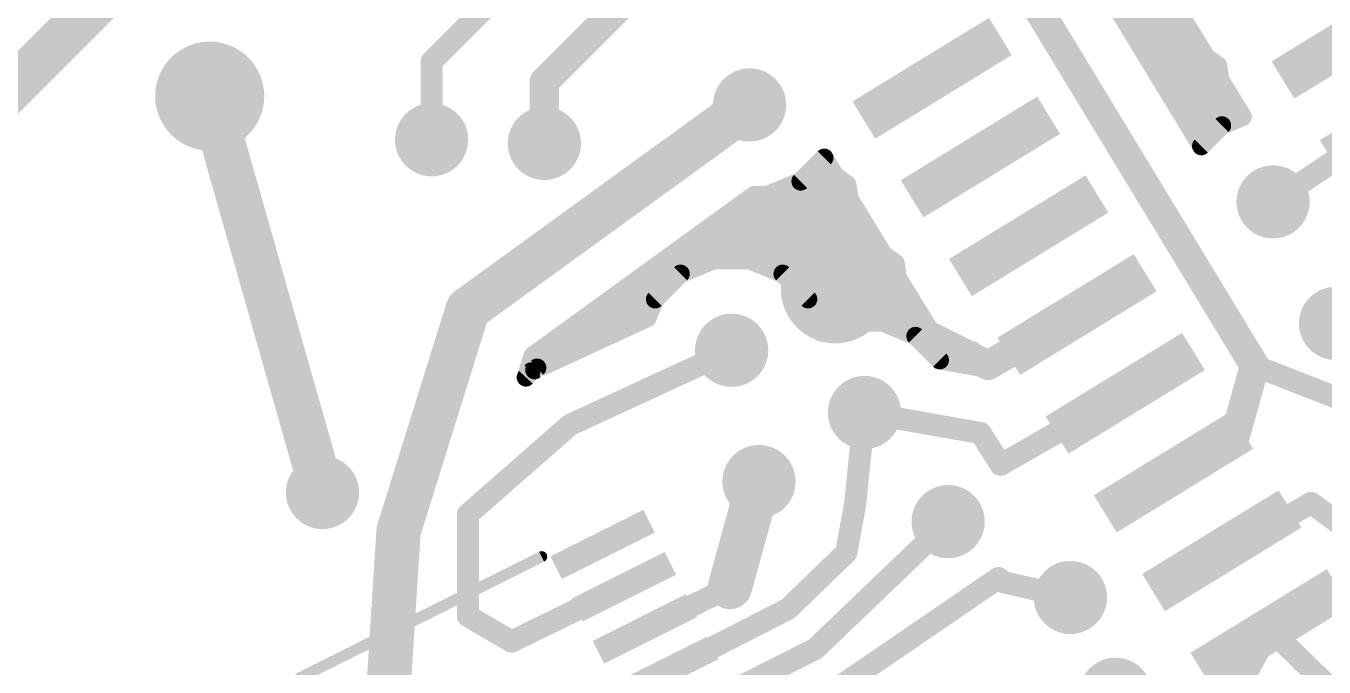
# Model space of a CAD drawing. Extents: x 0 to 110, y 0 to 76.
# Drawn here: x 36.97 to 54.82, y 28.65 to 37.47 of the extents above; entities that cross this region are included whole.
import ezdxf

# ---------------------------------------------------------------- set-up
doc = ezdxf.new("R2010")
doc.units = 0
doc.layers.get('0').update_dxf_attribs({"linetype": 'CONTINUOUS'})
for name, color, linetype in [('1', 22, 'CONTINUOUS'), ('18', 82, 'CONTINUOUS'), ('21', 253, 'CONTINUOUS')]:
    doc.layers.add(name, color=color, linetype=linetype)

# ---------------------------------------------------------------- blocks, each defined once
blk = doc.blocks.new('RECT')
blk.add_solid([(-0.5, -0.5), (0.5, -0.5), (-0.5, 0.5), (0.5, 0.5)])
blk = doc.blocks.new('ROUNDV')
at = {"const_width": 0.5}
blk.add_lwpolyline([(0, -0.25, 1), (0, 0.25, 1), (0, -0.25)], format="xyb", dxfattribs=at)

msp = doc.modelspace()

# ---------------------------------------------------------------- linework, layer by layer
at = {"layer": '1'}
for points, const_width in [([(35.8169, 35.6419), (41.475, 41.3)], 0.6096), ([(42.55, 36.975), (45.525, 39.95)], 0.3048), ([(44.1, 36.7), (46.3, 38.9)], 0.4064), ([(53.1297, 35.8133), (51.3717, 38.7102)], 0.254), ([(50.4, 38.5), (53.8638, 32.7921)], 0.4064), ([(52.7277, 37.8009), (53.1943, 37.0394)], 0.254), ([(52.0503, 37.592), (52.8557, 37.592)], 0.254), ([(52.2045, 37.338), (53.0113, 37.338)], 0.254), ([(42.55, 35.9), (42.55, 36.975)], 0.3048), ([(52.3586, 37.084), (53.167, 37.084)], 0.254), ([(53.1943, 37.0394), (53.3594, 36.9195)], 0.254), ([(52.5127, 36.83), (53.3735, 36.83)], 0.254), ([(53.3594, 36.9195), (53.3913, 36.718)], 0.254), ([(39.5, 36.5), (41.05, 31.05)], 0.6096), ([(44.1, 35.85), (44.1, 36.7)], 0.4064), ([(53.3913, 36.718), (53.6993, 36.2153)], 0.254), ([(43.0472, 33.5697), (46.9205, 36.3792)], 0.6096), ([(52.6669, 36.576), (53.4783, 36.576)], 0.254), ([(52.821, 36.322), (53.6339, 36.322)], 0.254), ([(53.4132, 36.0968), (53.1297, 35.8133)], 0.254), ([(53.6993, 36.2153), (53.4132, 36.0968)], 0.254), ([(54.1155, 35.0458), (55.8541, 36.2141)], 0.3048), ([(52.9752, 36.068), (53.3844, 36.068)], 0.254), ([(53.1293, 35.814), (53.1304, 35.814)], 0.254), ([(47.6227, 35.3282), (47.9461, 35.6515)], 0.254), ([(47.8546, 35.56), (48.0022, 35.56)], 0.254), ([(47.9461, 35.6515), (48.097, 35.4053)], 0.254), ([(48.097, 35.4053), (48.2621, 35.2854)], 0.254), ([(47.1671, 35.1394), (47.6227, 35.3282)], 0.254), ([(47.5692, 35.306), (48.2337, 35.306)], 0.254), ([(48.2621, 35.2854), (48.294, 35.0839)], 0.254), ([(43.9386, 32.9298), (46.9849, 35.1394)], 0.254), ([(46.8643, 35.052), (48.3135, 35.052)], 0.254), ([(46.9849, 35.1394), (47.1671, 35.1394)], 0.254), ([(48.294, 35.0839), (48.7606, 34.3224)], 0.254), ([(46.5142, 34.798), (48.4691, 34.798)], 0.254), ([(46.164, 34.544), (48.6248, 34.544)], 0.254), ([(48.7606, 34.3224), (48.9256, 34.2025)], 0.254), ([(45.8138, 34.29), (48.8052, 34.29)], 0.254), ([(46.4271, 34.2451), (45.9714, 34.0564)], 0.254), ([(46.9203, 34.2451), (46.4271, 34.2451)], 0.254), ([(47.376, 34.0564), (46.9203, 34.2451)], 0.254), ([(48.9256, 34.2025), (48.9575, 34.001)], 0.254), ([(45.4637, 34.036), (45.951, 34.036)], 0.254), ([(45.9714, 34.0564), (45.6226, 33.7076)], 0.254), ([(47.7247, 33.7076), (47.376, 34.0564)], 0.254), ([(47.3963, 34.036), (48.952, 34.036)], 0.254), ([(48.9575, 34.001), (49.4242, 33.2396)], 0.254), ([(45.1135, 33.782), (45.697, 33.782)], 0.254), ([(47.6503, 33.782), (49.0918, 33.782)], 0.254), ([(50.2, 32.8), (48.1, 33.85)], 0.4064), ([(42.0953, 30.5158), (43.0472, 33.5697)], 0.6096), ([(45.6226, 33.7076), (45.5159, 33.45)], 0.254), ([(47.9135, 33.2519), (47.7247, 33.7076)], 0.254), ([(45.5159, 33.45), (44.1228, 32.8069)], 0.254), ([(44.7633, 33.528), (45.5482, 33.528)], 0.254), ([(47.7991, 33.528), (49.2474, 33.528)], 0.254), ([(51.4204, 33.4971), (50.2, 32.8)], 0.4064), ([(44.4131, 33.274), (45.1347, 33.274)], 0.254), ([(47.9043, 33.274), (47.9738, 33.274)], 0.254), ([(48.2534, 33.3898), (47.9135, 33.249)], 0.254), ([(47.9135, 33.249), (47.9135, 33.2519)], 0.254), ([(48.7466, 33.3898), (48.2534, 33.3898)], 0.254), ([(49.2023, 33.2011), (48.7466, 33.3898)], 0.254), ([(49.0262, 33.274), (49.4031, 33.274)], 0.254), ([(49.4242, 33.2396), (49.6612, 33.0673)], 0.254), ([(49.534, 32.8693), (49.2023, 33.2011)], 0.254), ([(49.6612, 33.0673), (49.9462, 32.9989)], 0.254), ([(43.8462, 32.6335), (43.9386, 32.9298)], 0.254), ([(44.063, 33.02), (44.5845, 33.02)], 0.254), ([(44.4529, 31.9801), (46.6737, 33.0053)], 0.3048), ([(49.3833, 33.02), (49.8584, 33.02)], 0.254), ([(49.9462, 32.9989), (49.9849, 33.0051)], 0.254), ([(49.9849, 33.0051), (50.1285, 32.7707)], 0.254), ([(43.9197, 32.7131), (43.8462, 32.6335)], 0.254), ([(43.8875, 32.766), (44.0025, 32.766)], 0.254), ([(43.9635, 32.7333), (43.9197, 32.7131)], 0.254), ([(43.9998, 32.7651), (43.9635, 32.7333)], 0.254), ([(44.1228, 32.8069), (43.9998, 32.7651)], 0.254), ([(50.099, 32.769), (49.534, 32.8693)], 0.254), ([(50.1199, 32.7726), (50.099, 32.769)], 0.254), ([(50.1285, 32.7707), (50.1199, 32.7726)], 0.254), ([(53.8638, 32.7921), (53.6, 31.85)], 0.4064), ([(55.575, 32.125), (53.8638, 32.7921)], 0.3048), ([(52.084, 32.4142), (50.372, 31.431)], 0.3048), ([(48.5, 32.15), (48.3701, 30.8811)], 0.3048), ([(50.0968, 31.8665), (48.5, 32.15)], 0.3048), ([(44.4529, 31.9801), (43.05, 30.75)], 0.3048), ([(50.372, 31.431), (50.0968, 31.8665)], 0.3048), ([(53.6, 31.85), (52.7475, 31.3314)], 0.3048), ([(47.05, 31.2), (46.65, 29.75)], 0.6096), ([(54.6397, 30.9062), (53.6981, 30.3593)], 0.3048), ([(56.8777, 29.2611), (54.6397, 30.9062)], 0.3048), ([(43.05, 30.75), (43.05, 29.35)], 0.3048), ([(48.25, 30.225), (48.3701, 30.8811)], 0.3048), ([(41.947, 28.1856), (42.0953, 30.5158)], 0.6096), ([(47.825, 28.9), (49.65, 30.65)], 0.3048), ([(53.6981, 30.3593), (53.4111, 30.2485)], 0.4064), ([(47.45, 29.45), (48.25, 30.225)], 0.3048), ([(48.1019, 28.3405), (50.3418, 29.8739)], 0.3048), ([(50.3418, 29.8739), (50.4214, 29.8142)], 0.3048), ([(43.65, 29), (45.1919, 29.7544)], 0.3048), ([(46.65, 29.75), (45.4829, 29.1732)], 0.3048), ([(50.4214, 29.8142), (51.3308, 29.6066)], 0.3048), ([(43.05, 29.35), (43.65, 29)], 0.3048), ([(45.774, 28.592), (47.45, 29.45)], 0.3048), ([(54.0747, 29.1657), (53.5, 28.1)], 0.3048), ([(55.965, 27.321), (54.0747, 29.1657)], 0.3048), ([(46.065, 28.0108), (47.825, 28.9)], 0.3048)]:
    msp.add_lwpolyline(points, dxfattribs=dict(at, const_width=const_width))
for points, const_width in [([(52.0503, 37.6555, 1), (52.0503, 37.5285)], 0.127), ([(52.8557, 37.5285, 1), (52.8557, 37.6555)], 0.127), ([(52.2045, 37.4015, 1), (52.2045, 37.2745)], 0.127), ([(53.0113, 37.2745, 1), (53.0113, 37.4015)], 0.127), ([(42.6262, 36.975, 1), (42.4738, 36.975)], 0.1524), ([(52.3586, 37.1475, 1), (52.3586, 37.0205)], 0.127), ([(53.2316, 37.0908, 1), (53.157, 36.9881)], 0.127), ([(53.1402, 37.0063, 1), (53.2484, 37.0726)], 0.127), ([(53.167, 37.0205, 1), (53.167, 37.1475)], 0.127), ([(42.4961, 37.0289, 1), (42.6039, 36.9211)], 0.1524), ([(52.5127, 36.8935, 1), (52.5127, 36.7665)], 0.127), ([(53.4221, 36.9295, 1), (53.2966, 36.9096)], 0.127), ([(53.322, 36.8681, 1), (53.3967, 36.9709)], 0.127), ([(53.3735, 36.7665, 1), (53.3735, 36.8935)], 0.127), ([(39.6466, 36.5417, 1), (39.3534, 36.4583)], 0.3048), ([(44.2016, 36.7, 1), (43.9984, 36.7)], 0.2032), ([(44.0282, 36.7718, 1), (44.1718, 36.6282)], 0.2032), ([(53.4454, 36.7512, 1), (53.3371, 36.6848)], 0.127), ([(53.3286, 36.7081, 1), (53.454, 36.7279)], 0.127), ([(47.0099, 36.2559, 1), (46.831, 36.5026)], 0.3048), ([(52.6669, 36.6395, 1), (52.6669, 36.5125)], 0.127), ([(53.4783, 36.5125, 1), (53.4783, 36.6395)], 0.127), ([(52.821, 36.3855, 1), (52.821, 36.2585)], 0.127), ([(53.6339, 36.2585, 1), (53.6339, 36.3855)], 0.127), ([(53.4581, 36.0519, 1), (53.3683, 36.1417)], 0.127), ([(53.6452, 36.1822, 1), (53.7534, 36.2485)], 0.127), ([(53.7236, 36.1567, 1), (53.675, 36.274)], 0.127), ([(52.9752, 36.1315, 1), (52.9752, 36.0045)], 0.127), ([(53.3889, 36.1555, 1), (53.4375, 36.0382)], 0.127), ([(53.3844, 36.0045, 1), (53.3844, 36.1315)], 0.127), ([(42.4738, 35.9, 1), (42.6262, 35.9)], 0.1524), ([(43.9984, 35.85, 1), (44.2016, 35.85)], 0.2032), ([(53.1293, 35.8775, 1), (53.1293, 35.7505)], 0.127), ([(53.0848, 35.8582, 1), (53.1746, 35.7684)], 0.127), ([(53.0754, 35.7804, 1), (53.184, 35.8463)], 0.127), ([(53.1304, 35.7505, 1), (53.1304, 35.8775)], 0.127), ([(47.8546, 35.6235, 1), (47.8546, 35.4965)], 0.127), ([(48.0003, 35.6847, 1), (47.892, 35.6184)], 0.127), ([(47.991, 35.6066, 1), (47.9012, 35.6964)], 0.127), ([(48.0022, 35.4965, 1), (48.0022, 35.6235)], 0.127), ([(48.1343, 35.4567, 1), (48.0597, 35.3539)], 0.127), ([(47.5692, 35.3695, 1), (47.5692, 35.2425)], 0.127), ([(47.5778, 35.3731, 1), (47.6676, 35.2833)], 0.127), ([(47.647, 35.2695, 1), (47.5984, 35.3868)], 0.127), ([(48.0429, 35.3721, 1), (48.1511, 35.4385)], 0.127), ([(48.3248, 35.2953, 1), (48.1993, 35.2754)], 0.127), ([(48.2247, 35.234, 1), (48.2994, 35.3368)], 0.127), ([(48.2337, 35.2425, 1), (48.2337, 35.3695)], 0.127), ([(46.8643, 35.1155, 1), (46.8643, 34.9885)], 0.127), ([(46.9849, 35.2029, 1), (46.9849, 35.0759)], 0.127), ([(47.0221, 35.088, 1), (46.9476, 35.1908)], 0.127), ([(47.1428, 35.1981, 1), (47.1914, 35.0808)], 0.127), ([(47.1671, 35.0759, 1), (47.1671, 35.2029)], 0.127), ([(48.3481, 35.1171, 1), (48.2398, 35.0507)], 0.127), ([(48.2312, 35.0739, 1), (48.3567, 35.0938)], 0.127), ([(48.3135, 34.9885, 1), (48.3135, 35.1155)], 0.127), ([(54.073, 35.109, 1), (54.158, 34.9825)], 0.1524), ([(46.5142, 34.8615, 1), (46.5142, 34.7345)], 0.127), ([(48.4691, 34.7345, 1), (48.4691, 34.8615)], 0.127), ([(46.164, 34.6075, 1), (46.164, 34.4805)], 0.127), ([(48.6248, 34.4805, 1), (48.6248, 34.6075)], 0.127), ([(48.7979, 34.3738, 1), (48.7233, 34.2711)], 0.127), ([(45.8138, 34.3535, 1), (45.8138, 34.2265)], 0.127), ([(46.4271, 34.3086, 1), (46.4271, 34.1816)], 0.127), ([(46.4514, 34.1864, 1), (46.4028, 34.3038)], 0.127), ([(46.9446, 34.3038, 1), (46.896, 34.1864)], 0.127), ([(46.9203, 34.1816, 1), (46.9203, 34.3086)], 0.127), ([(48.7064, 34.2893, 1), (48.8147, 34.3556)], 0.127), ([(48.8052, 34.2265, 1), (48.8052, 34.3535)], 0.127), ([(48.9883, 34.2125, 1), (48.8629, 34.1926)], 0.127), ([(48.8883, 34.1511, 1), (48.9629, 34.2539)], 0.127), ([(45.4637, 34.0995, 1), (45.4637, 33.9725)], 0.127), ([(45.9471, 34.115, 1), (45.9957, 33.9977)], 0.127), ([(46.0163, 34.0115, 1), (45.9265, 34.1013)], 0.127), ([(45.951, 33.9725, 1), (45.951, 34.0995)], 0.127), ([(47.4209, 34.1013, 1), (47.3311, 34.0115)], 0.127), ([(47.3963, 34.0995, 1), (47.3963, 33.9725)], 0.127), ([(47.3517, 33.9977, 1), (47.4003, 34.115)], 0.127), ([(49.0117, 34.0342, 1), (48.9034, 33.9678)], 0.127), ([(48.952, 33.9725, 1), (48.952, 34.0995)], 0.127), ([(45.1135, 33.8455, 1), (45.1135, 33.7185)], 0.127), ([(45.697, 33.7185, 1), (45.697, 33.8455)], 0.127), ([(47.6503, 33.8455, 1), (47.6503, 33.7185)], 0.127), ([(48.1454, 33.9409, 1), (48.0546, 33.7591)], 0.2032), ([(48.8948, 33.9911, 1), (49.0203, 34.011)], 0.127), ([(49.0918, 33.7185, 1), (49.0918, 33.8455)], 0.127), ([(42.9578, 33.6931, 1), (43.1367, 33.4464)], 0.3048), ([(43.1927, 33.5244, 1), (42.9017, 33.6151)], 0.3048), ([(45.5777, 33.7525, 1), (45.6675, 33.6627)], 0.127), ([(45.6813, 33.6833, 1), (45.564, 33.7319)], 0.127), ([(47.7834, 33.7319, 1), (47.6661, 33.6833)], 0.127), ([(47.6798, 33.6627, 1), (47.7696, 33.7525)], 0.127), ([(44.7633, 33.5915, 1), (44.7633, 33.4645)], 0.127), ([(45.5425, 33.3923, 1), (45.4893, 33.5076)], 0.127), ([(45.5482, 33.4645, 1), (45.5482, 33.5915)], 0.127), ([(47.7991, 33.5915, 1), (47.7991, 33.4645)], 0.127), ([(49.2474, 33.4645, 1), (49.2474, 33.5915)], 0.127), ([(51.4708, 33.4088, 1), (51.37, 33.5853)], 0.2032), ([(44.4131, 33.3375, 1), (44.4131, 33.2105)], 0.127), ([(45.1347, 33.2105, 1), (45.1347, 33.3375)], 0.127), ([(45.4572, 33.4743, 1), (45.5746, 33.4257)], 0.127), ([(47.9043, 33.3375, 1), (47.9043, 33.2105)], 0.127), ([(47.977, 33.2519, 1), (47.85, 33.2519)], 0.127), ([(47.8892, 33.3077, 1), (47.9378, 33.1903)], 0.127), ([(47.9738, 33.2105, 1), (47.9738, 33.3375)], 0.127), ([(48.2534, 33.4533, 1), (48.2534, 33.3263)], 0.127), ([(48.2777, 33.3311, 1), (48.2291, 33.4485)], 0.127), ([(48.7709, 33.4485, 1), (48.7223, 33.3311)], 0.127), ([(48.7466, 33.3263, 1), (48.7466, 33.4533)], 0.127), ([(49.0262, 33.3375, 1), (49.0262, 33.2105)], 0.127), ([(49.4615, 33.291, 1), (49.3868, 33.1882)], 0.127), ([(49.4031, 33.2105, 1), (49.4031, 33.3375)], 0.127), ([(47.85, 33.249, 1), (47.977, 33.249)], 0.127), ([(47.8548, 33.2276, 1), (47.9721, 33.2762)], 0.127), ([(49.2472, 33.246, 1), (49.1574, 33.1561)], 0.127), ([(49.178, 33.1424, 1), (49.2266, 33.2597)], 0.127), ([(49.37, 33.2064, 1), (49.4783, 33.2728)], 0.127), ([(49.676, 33.1291, 1), (49.6464, 33.0056)], 0.127), ([(43.9013, 32.9812, 1), (43.9758, 32.8784)], 0.127), ([(43.9992, 32.9109, 1), (43.8779, 32.9487)], 0.127), ([(44.063, 33.0835, 1), (44.063, 32.9565)], 0.127), ([(44.5845, 32.9565, 1), (44.5845, 33.0835)], 0.127), ([(46.7056, 32.9361, 1), (46.6417, 33.0745)], 0.1524), ([(49.3833, 33.0835, 1), (49.3833, 32.9565)], 0.127), ([(49.6239, 33.016, 1), (49.6985, 33.1187)], 0.127), ([(49.8584, 32.9565, 1), (49.8584, 33.0835)], 0.127), ([(49.9362, 33.0616, 1), (49.9561, 32.9362)], 0.127), ([(50.0391, 33.0382, 1), (49.9308, 32.9719)], 0.127), ([(49.9313, 32.9372, 1), (49.961, 33.0607)], 0.127), ([(49.9948, 32.9424, 1), (49.975, 33.0678)], 0.127), ([(43.8875, 32.8295, 1), (43.8875, 32.7025)], 0.127), ([(43.8931, 32.7707, 1), (43.9463, 32.6554)], 0.127), ([(43.9664, 32.67, 1), (43.8731, 32.7562)], 0.127), ([(43.9216, 32.781, 1), (44.0054, 32.6856)], 0.127), ([(43.9794, 32.8252, 1), (44.0202, 32.705)], 0.127), ([(43.9901, 32.6756, 1), (43.9369, 32.791)], 0.127), ([(44.0416, 32.7173, 1), (43.9579, 32.8128)], 0.127), ([(44.0025, 32.7025, 1), (44.0025, 32.8295)], 0.127), ([(44.0962, 32.8645, 1), (44.1495, 32.7492)], 0.127), ([(44.1433, 32.7467, 1), (44.1024, 32.867)], 0.127), ([(49.5451, 32.9319, 1), (49.5229, 32.8068)], 0.127), ([(49.4891, 32.8244, 1), (49.5789, 32.9142)], 0.127), ([(50.0882, 32.8316, 1), (50.1097, 32.7065)], 0.127), ([(50.1339, 32.8346, 1), (50.1059, 32.7107)], 0.127), ([(50.1496, 32.8882, 1), (50.2504, 32.7118)], 0.2032), ([(50.0744, 32.7375, 1), (50.1827, 32.8039)], 0.127), ([(50.0879, 32.7065, 1), (50.11, 32.8316)], 0.127), ([(50.1307, 32.7101, 1), (50.1091, 32.8352)], 0.127), ([(50.1145, 32.7088, 1), (50.1425, 32.8326)], 0.127), ([(50.1546, 32.7091, 1), (50.2454, 32.8909)], 0.2032), ([(53.9616, 32.7647, 1), (53.766, 32.8195)], 0.2032), ([(53.7769, 32.7394, 1), (53.9507, 32.8448)], 0.2032), ([(53.8915, 32.8631, 1), (53.8361, 32.7211)], 0.1524), ([(43.7995, 32.6765, 1), (43.8929, 32.5904)], 0.127), ([(43.7856, 32.6523, 1), (43.9068, 32.6146)], 0.127), ([(52.1219, 32.3481, 1), (52.046, 32.4803)], 0.1524), ([(48.5133, 32.225, 1), (48.4867, 32.075)], 0.1524), ([(48.5758, 32.1422, 1), (48.4242, 32.1578)], 0.1524), ([(44.421, 32.0493, 1), (44.4848, 31.9109)], 0.1524), ([(44.5031, 31.9228, 1), (44.4027, 32.0374)], 0.1524), ([(50.1612, 31.9072, 1), (50.0323, 31.8258)], 0.1524), ([(50.0834, 31.7915, 1), (50.1101, 31.9416)], 0.1524), ([(53.5022, 31.8774, 1), (53.6978, 31.8226)], 0.2032), ([(53.6396, 31.7849, 1), (53.5604, 31.9151)], 0.1524), ([(47.1969, 31.1595, 1), (46.9031, 31.2405)], 0.3048), ([(50.334, 31.497, 1), (50.4099, 31.3649)], 0.1524), ([(50.3076, 31.3903, 1), (50.4364, 31.4717)], 0.1524), ([(52.7079, 31.3965, 1), (52.7871, 31.2663)], 0.1524), ([(40.9034, 31.0083, 1), (41.1966, 31.0917)], 0.3048), ([(54.6848, 30.9676, 1), (54.5946, 30.8448)], 0.1524), ([(54.678, 30.8403, 1), (54.6014, 30.972)], 0.1524), ([(43.1262, 30.75, 1), (42.9738, 30.75)], 0.1524), ([(42.9998, 30.8073, 1), (43.1002, 30.6927)], 0.1524), ([(48.2943, 30.8889, 1), (48.4459, 30.8733)], 0.1524), ([(48.4451, 30.8674, 1), (48.2952, 30.8948)], 0.1524), ([(41.9498, 30.5612, 1), (42.2407, 30.4705)], 0.3048), ([(42.2473, 30.5061, 1), (41.9432, 30.5255)], 0.3048), ([(49.7027, 30.595, 1), (49.5973, 30.705)], 0.1524), ([(53.7347, 30.2645, 1), (53.6615, 30.454)], 0.2032), ([(48.303, 30.1703, 1), (48.197, 30.2797)], 0.1524), ([(53.3745, 30.3433, 1), (53.4477, 30.1537)], 0.2032), ([(53.6598, 30.4251, 1), (53.7364, 30.2934)], 0.1524), ([(48.175, 30.2387, 1), (48.325, 30.2113)], 0.1524), ([(50.3875, 29.9349, 1), (50.2961, 29.813)], 0.1524), ([(50.3848, 29.8111, 1), (50.2987, 29.9368)], 0.1524), ([(45.2254, 29.6859, 1), (45.1584, 29.8228)], 0.1524), ([(46.5031, 29.7905, 1), (46.7969, 29.7095)], 0.3048), ([(46.6838, 29.6817, 1), (46.6162, 29.8183)], 0.1524), ([(50.4383, 29.8885, 1), (50.4044, 29.74)], 0.1524), ([(50.3756, 29.7533, 1), (50.4671, 29.8752)], 0.1524), ([(51.3138, 29.5323, 1), (51.3477, 29.6809)], 0.1524), ([(43.0884, 29.4158, 1), (43.0116, 29.2842)], 0.1524), ([(47.397, 29.5047, 1), (47.503, 29.3953)], 0.1524), ([(47.4847, 29.3822, 1), (47.4153, 29.5178)], 0.1524), ([(42.9738, 29.35, 1), (43.1262, 29.35)], 0.1524), ([(45.4492, 29.2415, 1), (45.5167, 29.1049)], 0.1524), ([(54.1279, 29.2202, 1), (54.0215, 29.1111)], 0.1524), ([(54.1417, 29.1295, 1), (54.0076, 29.2018)], 0.1524), ([(43.6165, 29.0684, 1), (43.6835, 28.9316)], 0.1524), ([(43.6116, 28.9342, 1), (43.6884, 29.0658)], 0.1524), ([(47.7723, 28.955, 1), (47.8777, 28.845)], 0.1524), ([(47.8594, 28.832, 1), (47.7906, 28.968)], 0.1524), ([(45.7393, 28.6598, 1), (45.8087, 28.5241)], 0.1524)]:
    msp.add_lwpolyline(points, format="xyb", dxfattribs=dict(at, const_width=const_width))
at = {"layer": '21', "const_width": 0.1524}
msp.add_lwpolyline([(40.7094, 28.4883), (44.0624, 30.1674)], dxfattribs=at)
at = {"layer": '21', "const_width": 0.0762}
msp.add_lwpolyline([(44.0795, 30.1333, 1), (44.0454, 30.2014)], format="xyb", dxfattribs=at)

# ---------------------------------------------------------------- block references
at = {"layer": '1'}
for p, xscale, yscale, rotation in [((55.1905, 37.2969), 0.6, 2.2, 121.5), ((49.4297, 36.7456), 0.6, 2.2, 121.5), ((55.8541, 36.2141), 0.6, 2.2, 121.5), ((50.0932, 35.6628), 0.6, 2.2, 121.5), ((50.7568, 34.5799), 0.6, 2.2, 121.5), ((51.4204, 33.4971), 0.6, 2.2, 121.5), ((52.084, 32.4142), 0.6, 2.2, 121.5), ((52.7475, 31.3314), 0.6, 2.2, 121.5), ((53.4111, 30.2485), 0.6, 2.2, 121.5), ((44.9009, 30.3356), 1.429999999999999, 0.35, 206.6), ((45.1919, 29.7544), 1.429999999999999, 0.35, 206.6), ((54.0747, 29.1657), 0.6, 2.2, 121.5), ((45.4829, 29.1732), 1.429999999999999, 0.35, 206.6), ((45.774, 28.592), 1.429999999999999, 0.35, 206.6)]:
    msp.add_blockref('RECT', p, dxfattribs=dict(at, xscale=xscale, yscale=yscale, rotation=rotation))
at = {"layer": '18'}
for p, xscale, yscale in [((39.5, 36.5), 1.5, 1.5), ((46.9205, 36.3792), 1.006399999999999, 1.006399999999999), ((42.55, 35.9), 1.006399999999999, 1.006399999999999), ((44.1, 35.85), 1.006399999999999, 1.006399999999999), ((54.1155, 35.0458), 1.006399999999999, 1.006399999999999), ((48.1, 33.85), 1.5, 1.5), ((54.975, 33.375), 1.006399999999999, 1.006399999999999), ((46.6737, 33.0053), 1.006399999999999, 1.006399999999999), ((48.5, 32.15), 1.006399999999999, 1.006399999999999), ((47.05, 31.2), 1.006399999999999, 1.006399999999999), ((41.05, 31.05), 1.006399999999999, 1.006399999999999), ((49.65, 30.65), 1.006399999999999, 1.006399999999999), ((51.3308, 29.6066), 1.006399999999999, 1.006399999999999), ((51.95, 28.275), 1.006399999999999, 1.006399999999999)]:
    msp.add_blockref('ROUNDV', p, dxfattribs=dict(at, xscale=xscale, yscale=yscale))

doc.saveas('drawing.dxf')
